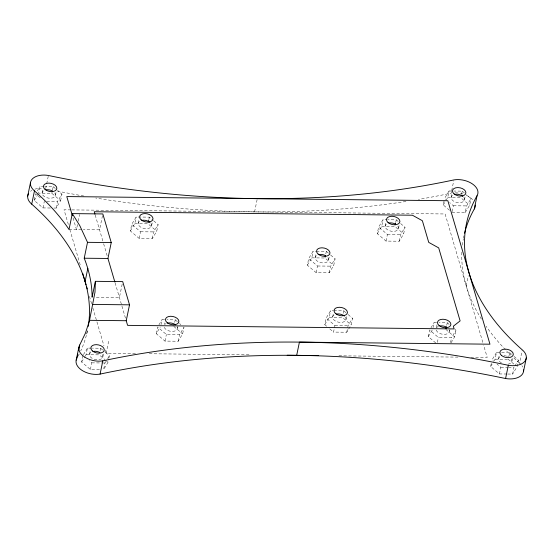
<?xml version="1.0" encoding="UTF-8"?>
<svg xmlns="http://www.w3.org/2000/svg" width="554" height="554" viewBox="0 0 554 554"><rect width="100%" height="100%" fill="white"/><g stroke="black" fill="none" stroke-linecap="round" stroke-linejoin="round"><path stroke-width="0.42" stroke-dasharray="2.77 2.08" d="M50.393 208.006L42.977 207.923L34.216 200.465L35.588 193.845L40.594 198.11M44.133 186.58L40.013 186.532L38.642 193.159L51.827 193.298L60.587 200.756L56.162 208.069L53.69 208.041M42.076 192.82L42.935 188.679M45.677 188.72L46.529 184.586M46.702 183.755L48.246 176.31M42.977 207.923L44.348 201.303M51.827 193.298L52.339 190.818M52.512 189.987L53.198 186.677L44.957 186.587M55.462 195.167L56.148 191.857M56.162 208.069L57.533 201.448L61.958 194.135L57.574 190.41M60.587 200.756L61.958 194.135M77.512 224.557L76.473 229.578L72.837 217.196M78.204 221.212L79.589 214.523M102.49 215.61L99.547 229.827L83.308 229.654M86.708 334.007L87.394 330.696M99.457 369.573L90.392 369.476L81.632 362.018L83.003 355.398M85.171 356.167L86.057 354.705L87.428 348.085L91.548 348.134M89.499 354.366L90.35 350.232M90.392 369.476L91.763 362.856L89.263 360.723M100.101 350.71L100.613 348.231L92.373 348.141M102.878 356.714L103.563 353.404M153.735 220.873L158.112 224.599L156.74 231.219L152.315 238.532L139.13 238.386L130.37 230.935L131.741 224.308L136.166 217.002L149.351 217.14L153.112 220.34M135.46 353.591L106.146 353.272L108.889 340.031M105.835 361.533L104.948 363.002L103.577 369.622L108.002 362.309L108.688 358.999M122.185 284.126L119.415 297.512L95.517 297.249M130.37 230.935L134.795 223.622L136.166 217.002M108.861 358.168L109.373 355.689L104.997 351.956M138.237 223.283L139.096 219.142M139.13 238.386L140.501 231.766L131.741 224.308M148.839 219.626L149.351 217.14M151.623 225.63L152.475 221.489M152.315 238.532L153.687 231.911L158.112 224.599M156.242 333.633L157.613 327.012L166.373 334.471L179.558 334.609L183.99 327.303L182.619 333.923L178.187 341.236L165.002 341.091L156.242 333.633L160.231 327.054M161.013 324.665L162.038 319.7L166.158 319.741M164.434 324.54L164.78 322.885M165.002 341.091L166.373 334.471M174.711 322.324L175.223 319.845L166.983 319.755M177.509 328.12L177.855 326.465M178.187 341.236L179.558 334.609M254.577 211.891L257.146 199.475M330.703 255.103L335.087 258.829L333.716 265.449L329.291 272.762L316.099 272.616L307.338 265.165L308.71 258.538L313.135 251.232L315.607 251.253M307.338 265.165L311.764 257.852L313.135 251.232M315.205 257.513L315.891 254.203M316.099 272.616L317.47 265.996L308.71 258.538M325.807 253.857L326.327 251.371L316.438 251.267M328.591 259.861L329.277 256.55M329.291 272.762L330.662 266.142L335.087 258.829M326.673 326.237L324.796 324.637L326.168 318.017L330.593 310.704L333.065 310.732M324.796 324.637L329.221 317.324L330.593 310.704M332.663 316.985L333.522 312.851M348.161 314.575L352.538 318.301L351.167 324.921L346.742 332.234L333.556 332.095L334.928 325.475L326.168 318.017M343.265 313.329L343.778 310.849L333.889 310.739M346.049 319.333L346.735 316.022M346.742 332.234L348.113 325.613L352.538 318.301M400.639 223.567L405.016 227.292L403.644 233.913L399.219 241.225L386.034 241.087L377.274 233.629L378.645 227.008L383.07 219.696L387.191 219.737M377.274 233.629L381.699 226.316L383.07 219.696M385.141 225.977L385.826 222.666M386.034 241.087L387.405 234.467L378.645 227.008M395.743 222.32L396.255 219.841L388.015 219.751M398.527 228.324L399.212 225.014M399.219 241.225L400.59 234.605L405.016 227.292M449.509 210.264L443.255 204.932L444.28 199.966M445.908 200.548L447.68 197.619L449.052 190.998L453.172 191.047M451.517 191.497L451.178 193.152A670.929 406.574 11.7 0 1 418.464 199.44M451.69 190.666L453.747 180.736M451.122 197.286L451.974 193.145M452.189 211.566L453.387 205.769L449.633 202.577M435.776 342.995L428.27 336.603L429.641 329.983L438.401 337.441L451.586 337.58L456.011 330.267L454.758 329.208M433.034 327.636L434.066 322.67L438.186 322.712M461.551 194.454L462.237 191.144L453.996 191.054M436.476 327.296L436.988 324.817M464.501 199.634L465.187 196.324M437.369 342.407L438.401 337.441M452.016 212.39L465.201 212.535L466.572 205.915L470.997 198.602L466.613 194.876M465.201 212.535L469.626 205.222L470.997 198.602M446.732 325.295L447.251 322.816L439.01 322.726M449.516 331.299L449.855 329.644M450.554 342.545L451.586 337.58M451.094 342.739L454.64 336.887L456.011 330.267M466.163 285.698L468.22 275.767M506.848 374.019L499.431 373.943L490.671 366.485L491.703 361.52M493.766 361.367L495.096 359.172L496.467 352.552L500.587 352.6M498.538 358.833L499.223 355.523M499.431 373.943L500.802 367.323L497.049 364.123M513.911 364.11L508.281 359.317L509.652 352.697L501.412 352.607M511.924 361.18L512.609 357.87M507.672 374.033L512.616 374.089L513.987 367.468L509.043 367.413M514.036 356.423L518.412 360.155L517.041 366.776L512.616 374.089M521.092 364.622A17.001 10.304 11.7 0 0 519.534 363.099L522.11 350.682M37.353 190.922L40.013 186.532M34.216 200.465L38.198 193.886M83.446 354.664L87.428 348.085M81.632 362.018L84.727 356.901M107.608 358.611L109.373 355.689M158.943 324.817L162.038 319.7M449.052 190.998L444.627 198.311L445.88 199.378M443.255 204.932L445.464 201.275M430.964 327.788L434.066 322.67M428.27 336.603L432.695 329.291M496.467 352.552L492.042 359.865L493.295 360.931M490.671 366.485L493.33 362.094M514.874 366L518.412 360.155M447.68 197.619L460.866 197.764L469.626 205.222M46.82 201.331L57.533 201.448M453.387 205.769L466.572 205.915M70.94 209.883L64.042 209.807L68.641 225.471M71.798 209.897L445.111 213.969L483.344 344.242M134.795 223.622L147.98 223.761L156.74 231.219M381.699 226.316L394.884 226.461L403.644 233.913M69.015 229.494L82.456 229.64M140.501 231.766L153.687 231.911M387.405 234.467L400.59 234.605M311.764 257.852L324.956 257.991L333.716 265.449M317.47 265.996L330.662 266.142M329.221 317.324L342.407 317.47L351.167 324.921M334.928 325.475L348.113 325.613M149.255 353.743L249.265 354.837M338.93 355.813L457.902 357.115M470.838 357.254L487.215 357.434L483.587 345.066M86.057 354.705L99.242 354.851L104.872 359.643M495.096 359.172L508.281 359.317M91.763 362.856L102.476 362.974M103.3 362.981L104.948 363.002M500.802 367.323L508.219 367.399M462.237 191.144L465.99 194.343M396.255 219.841L398.132 221.434M509.652 352.697L511.529 354.297M447.251 322.816L449.128 324.409M445.88 329.436L454.64 336.887M326.327 251.371L330.08 254.57M343.778 310.849L347.531 314.042M329.803 328.896L333.556 332.095M53.198 186.677L56.951 189.877M175.223 319.845L178.984 323.037M179.607 323.571L180.86 324.637M173.852 326.465L182.619 333.923M100.613 348.231L104.367 351.423M105.502 360.176L108.002 362.309M95.205 215.028L103.39 242.915M103.626 243.732L107.711 257.638M115.114 282.865L125.495 318.238M69.846 229.598L80.496 265.872M89.45 296.383L91.632 303.8M92.837 307.927L103.972 345.848M105.184 349.976L106.146 353.272M177.322 327.012A6.8 4.12 11.7 0 1 172.384 331.417A6.8 4.12 11.7 0 1 164.282 327.303M165.071 324.242A6.8 4.12 11.7 0 1 166.165 323.536M150.972 223.421A6.8 4.12 11.7 0 1 144.435 228.553A6.8 4.12 11.7 0 1 139.379 221.392M327.94 257.652A6.8 4.12 11.7 0 1 321.403 262.783A6.8 4.12 11.7 0 1 316.355 255.623M345.398 317.123A6.8 4.12 11.7 0 1 342.788 322.193A6.8 4.12 11.7 0 1 333.91 319.893A6.8 4.12 11.7 0 1 334.976 314.43M397.876 226.115A6.8 4.12 11.7 0 1 391.332 231.253A6.8 4.12 11.7 0 1 386.283 224.086M405.964 201.476A670.929 406.574 11.7 0 1 95.787 198.041M83.862 196.04A670.929 406.574 11.7 0 1 57.533 191.144M519.534 363.099A253.961 153.894 11.7 0 1 513.274 357.399M510.857 355.086A253.961 153.894 11.7 0 1 506.758 351.007M505.56 349.775A253.961 153.894 11.7 0 1 486.128 326.264M481.364 319.028A253.961 153.894 11.7 0 1 461.87 251.675M462.389 245.131A253.961 153.894 11.7 0 1 463.283 239.148M463.435 238.296A253.961 153.894 11.7 0 1 463.961 235.755M30.567 191.303A17.001 10.304 11.7 0 1 31.917 190.403M34.867 189.163A17.001 10.304 11.7 0 1 41.301 188.312M54.818 192.958A6.8 4.12 11.7 0 1 48.274 198.09A6.8 4.12 11.7 0 1 43.226 190.929M87.477 330.641A253.961 153.894 11.7 0 1 80.745 350.897M79.305 353.868A253.961 153.894 11.7 0 1 78.162 356.077M102.234 354.512A6.8 4.12 11.7 0 1 99.616 359.574A6.8 4.12 11.7 0 1 90.745 357.282A6.8 4.12 11.7 0 1 91.812 351.811M455.333 192.834A17.001 10.304 11.7 0 1 459.709 193.242M460.429 193.381A17.001 10.304 11.7 0 1 463.303 194.122M466.406 195.32A17.001 10.304 11.7 0 1 473.171 200.375M463.857 197.425A6.8 4.12 11.7 0 1 461.24 202.487A6.8 4.12 11.7 0 1 452.362 200.195A6.8 4.12 11.7 0 1 453.428 194.731M521.937 365.688A17.001 10.304 11.7 0 1 522.761 367.06M511.273 358.971A6.8 4.12 11.7 0 1 508.143 364.144M501.453 362.974A6.8 4.12 11.7 0 1 500.851 356.277M503.974 355.744A6.8 4.12 11.7 0 1 505.726 355.91M506.308 356.028A6.8 4.12 11.7 0 1 507.443 356.354M449.419 330.198A6.8 4.12 11.7 0 1 443.2 334.346A6.8 4.12 11.7 0 1 436.13 328.951M436.49 327.933A6.8 4.12 11.7 0 1 438.443 326.396"/><path stroke-width="0.83" d="M94.963 214.211L94.235 211.739L412.411 215.215L422.37 220.721L428.727 242.382L438.692 247.887L460.118 320.898L453.338 326.216L454.135 328.924L127.586 325.357L126.229 320.724L129.518 304.832L122.704 281.619L95.392 281.321L94.997 292.117L89.45 320.766L85.441 333.134L79.7 345.024L78.668 349.989M27.7 196.04L30.442 182.799M88.273 326.389A253.961 153.894 11.7 0 0 31.723 204.142L34.466 190.901A17.001 10.304 11.7 0 1 32.194 179.101A17.001 10.304 11.7 0 1 48.42 175.48A670.929 406.574 11.7 0 0 453.92 179.905A17.001 10.304 11.7 0 1 472.375 183.907A17.001 10.304 11.7 0 1 477.042 195.735A253.961 153.894 11.7 0 0 522.277 349.858A17.001 10.304 11.7 0 1 524.548 361.658A17.001 10.304 11.7 0 1 508.323 365.28A670.929 406.574 11.7 0 0 102.822 360.848A17.001 10.304 11.7 0 1 84.367 356.852A17.001 10.304 11.7 0 1 79.7 345.024M114.872 282.048L107.947 258.455L111.243 242.569L102.836 213.941L72.304 213.609L69.015 229.494L68.343 228.421A253.961 153.894 11.7 0 0 34.466 190.901M95.392 281.321L92.103 297.214C92.054 283.87 89.152 270.594 84.222 258.219L87.511 242.327L79.811 225.686L72.304 213.609M85.094 281.543L87.837 268.302M78.806 347.58L76.064 360.82A17.001 10.304 11.7 0 0 100.08 374.095A670.929 406.574 11.7 0 1 505.58 378.521A17.001 10.304 11.7 0 0 523.578 369.843M76.958 358.265L77.816 354.131M100.08 374.095L102.822 360.848M148.327 222.106L148.666 220.45M296.681 355.349L299.423 342.109L489.958 344.193L447.854 200.728L66.785 196.566L72.352 215.548M325.122 257.167L325.468 255.512M395.231 224.806L395.57 223.151M446.046 328.605L446.392 326.95M464.55 233.234A253.961 153.894 11.7 0 1 474.3 208.976L477.042 195.735M505.58 378.521L508.323 365.28M523.558 371.201L526.3 357.96M87.511 242.327L111.243 242.569M84.222 258.219L107.947 258.455M92.816 304.437L129.518 304.832M89.526 320.323L126.229 320.724M287.201 355.246L318.238 355.585M82.678 273.295L86.064 284.839M86.549 286.487L87.276 288.959M167.578 323.079A6.8 4.12 11.7 0 1 175.653 324.9M142.011 220.319A6.8 4.12 11.7 0 1 150.016 222.383M318.986 254.549A6.8 4.12 11.7 0 1 325.676 255.719M336.437 314.021A6.8 4.12 11.7 0 1 344.436 316.092M388.915 223.013A6.8 4.12 11.7 0 1 395.611 224.19M31.723 204.142A17.001 10.304 11.7 0 1 28.593 193.484M45.857 189.856A6.8 4.12 11.7 0 1 52.547 191.026M76.182 360.155A17.001 10.304 11.7 0 1 76.632 358.874M93.273 351.402A6.8 4.12 11.7 0 1 99.962 352.579M475.214 205.063A17.001 10.304 11.7 0 1 474.3 208.976M454.896 194.322A6.8 4.12 11.7 0 1 462.895 196.386M439.911 325.987A6.8 4.12 11.7 0 1 446.6 327.165M167.322 322.795A6.8 4.12 11.7 0 0 178.61 322.539A6.8 4.12 11.7 0 0 170.584 316.272A6.8 4.12 11.7 0 0 167.322 322.795M141.215 219.903A6.8 4.12 11.7 0 0 152.634 220.028A6.8 4.12 11.7 0 0 145.051 213.574A6.8 4.12 11.7 0 0 141.215 219.903M318.183 254.134A6.8 4.12 11.7 0 0 329.602 254.258A6.8 4.12 11.7 0 0 322.019 247.804A6.8 4.12 11.7 0 0 318.183 254.134M335.641 313.606A6.8 4.12 11.7 0 0 347.06 313.73A6.8 4.12 11.7 0 0 339.477 307.276A6.8 4.12 11.7 0 0 335.641 313.606M388.119 222.597A6.8 4.12 11.7 0 0 399.538 222.722A6.8 4.12 11.7 0 0 391.955 216.268A6.8 4.12 11.7 0 0 388.119 222.597M454.1 193.907A6.8 4.12 11.7 0 0 465.519 194.032A6.8 4.12 11.7 0 0 457.929 187.571A6.8 4.12 11.7 0 0 454.1 193.907M501.515 355.46A6.8 4.12 11.7 0 0 512.935 355.585A6.8 4.12 11.7 0 0 505.345 349.124A6.8 4.12 11.7 0 0 501.515 355.46M45.061 189.44A6.8 4.12 11.7 0 0 56.48 189.565A6.8 4.12 11.7 0 0 48.89 183.111A6.8 4.12 11.7 0 0 45.061 189.44M92.476 350.994A6.8 4.12 11.7 0 0 103.896 351.118A6.8 4.12 11.7 0 0 96.306 344.657A6.8 4.12 11.7 0 0 92.476 350.994M439.107 325.572A6.8 4.12 11.7 0 0 450.527 325.697A6.8 4.12 11.7 0 0 442.944 319.243A6.8 4.12 11.7 0 0 439.107 325.572"/></g></svg>
